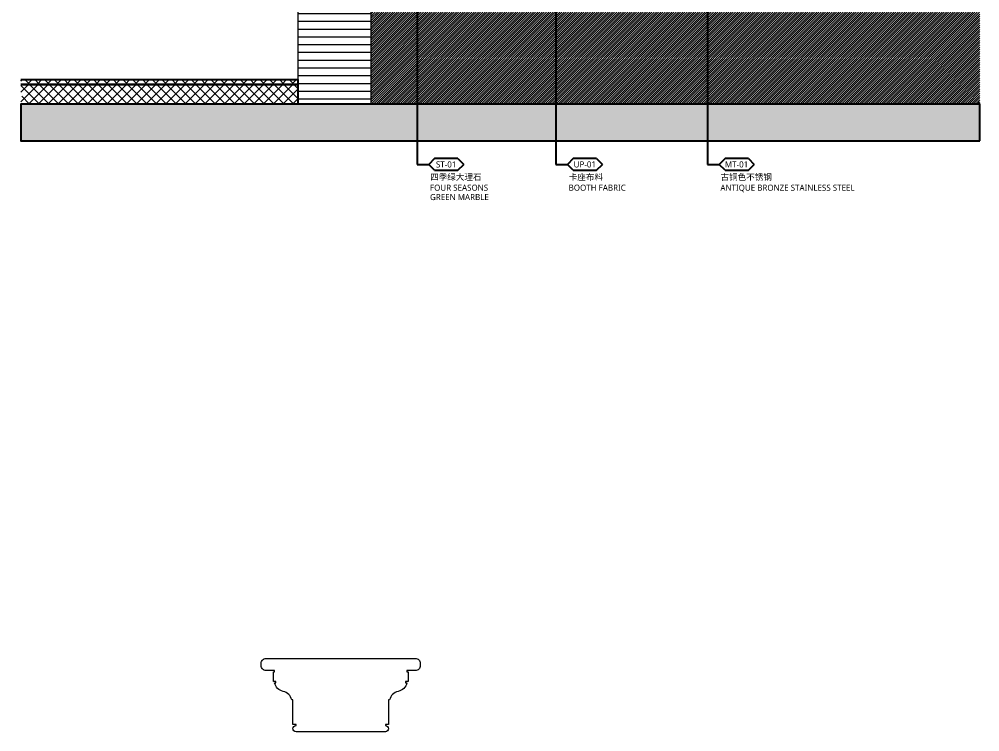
# Model space of a CAD drawing. Header units: millimetres. Extents: x 92928 to 223128, y -11456 to 21098.
# Drawn here: x 184339 to 188265, y -1694 to 1217 of the extents above; entities that cross this region are included whole.
import ezdxf
from ezdxf import colors
from ezdxf.entities.mleader import LeaderData, LeaderLine
from ezdxf.enums import TextEntityAlignment as Align
from ezdxf.math import Vec2, Vec3

# ---------------------------------------------------------------- set-up
doc = ezdxf.new("R2010")
doc.units = ezdxf.units.MM
for name, color, linetype, lineweight in [('_ACM-A-ANNO-DIMS @ 10', 2, 'Continuous', 13), ('_ACM-A-DETL-PATT', 8, 'Continuous', 0), ('_ACM-A-DETL-THIN', 2, 'Continuous', 9), ('_ACM-A-WALL-HACH', 251, 'Continuous', 9), ('I-WALL', 6, 'Continuous', 13)]:
    doc.layers.add(name, color=color, linetype=linetype, lineweight=lineweight)
for name, color, linetype in [('I-DETL-LW02', 2, 'Continuous'), ('WALL TYPE$0$G-ANNO-NOTE-CH', 7, 'Continuous'), ('WALL TYPE$0$I-SECT-LW03', 3, 'Continuous')]:
    doc.layers.add(name, color=color, linetype=linetype)
doc.styles.add('WALL TYPE$0$Aecom Chinese', font='Microsoft YaHei.ttf')

# ---------------------------------------------------------------- blocks, each defined once
blk = doc.blocks.new('WHA12202707')
at = {"transparency": 16777216}
for p, q in [((2.38, 2.38), (0, 0)), ((2.38, -2.38), (0, 0)), ((11.91, 2.38), (2.38, 2.38)), ((11.91, 2.38), (14.29, 0)), ((11.91, -2.38), (14.29, 0)), ((2.38, -2.38), (11.91, -2.38))]:
    blk.add_line(p, q, dxfattribs=at)
at = {"transparency": 16777216, "style": 'WALL TYPE$0$Aecom Chinese'}
blk.add_attdef('英文2', (0.49, -14.58), '', height=2.5, dxfattribs=at)
at = {"layer": 'WALL TYPE$0$G-ANNO-NOTE-CH', "transparency": 16777216, "style": 'WALL TYPE$0$Aecom Chinese'}
blk.add_attdef('编号', text='', height=2.5, dxfattribs=at).set_placement((7.1, 0), align=Align.MIDDLE)
for tag, p in [('中文', (0.54, -5.18)), ('英文', (0.49, -9.51))]:
    blk.add_attdef(tag, text='', height=2.5, dxfattribs=at).set_placement(p, align=Align.MIDDLE_LEFT)

msp = doc.modelspace()

# ---------------------------------------------------------------- hatches: boundary and pattern name
h = msp.add_hatch()
h.set_pattern_fill('0-钢筋混凝土001-DOM', color=250, scale=15, pattern_type=2)
h.set_pattern_definition([(45, (-2644.7, 2690), (-53.03301, 53.03301), []), (50, (-2644.7, 2690), (107.589027, -9.41282), [11.25, -123.75]), (355, (-2644.7, 2690), (-20.8127, 112.82882), [9, -99]), (100.4514, (-2635.73, 2689.22), (86.77641, 103.41593), [9.56103, -105.171317]), (46.1842, (-2644.7, 2720), (160.08616, -24.82785), [16.875, -185.625]), (96.6356, (-2631.36, 2717.93), (140.1994, 146.11768), [14.34154, -157.75695]), (351.1842, (-2644.7, 2720), (140.19929, 146.11779), [13.5, -148.5]), (21, (-2629.7, 2712.5), (89.536058, -60.392834), [11.25, -123.75]), (326, (-2629.7, 2712.5), (36.4973, 108.772507), [9, -99]), (71.4514, (-2622.24, 2707.47), (126.033394, 48.379575), [9.56103, -105.171317]), (37.5, (-2644.7, 2690), (1.823978, 49.934078), [0.75, -97.8, 0.75, -100.5, 0.75, -99.375]), (7.5, (-2644.7, 2690), (39.46043, 59.161757), [0.75, -57.3, 0.75, -95.55, 0.75, -37.875]), (327.5, (-2678.15, 2690), (80.0733654, -3.383231), [0.75, -37.5, 0.75, -117, 0.75, -155.25]), (317.5, (-2693.15, 2690), (87.477925, 15.015747), [0.75, -48.75, 0.75, -77.7, 0.75, -110.25])])
h.paths.add_polyline_path([(184346.1, 870.7), (184346.1, 720.7), (188265.2, 720.7), (188265.2, 870.7)])
at = {"layer": '_ACM-A-DETL-PATT'}
h = msp.add_hatch(dxfattribs=at)
h.set_pattern_fill('ANSI31', color=256, scale=2)
h.set_pattern_definition([(45, (185778.222, 870.7263), (-4.490128, 4.490128), [])])
h.paths.add_polyline_path([(188265.2, 1245.7), (185778.2, 1245.7), (185778.2, 870.7), (188265.2, 870.7)])
h = msp.add_hatch(dxfattribs=at)
h.set_pattern_fill('多孔材料', color=256, scale=10, pattern_type=2)
h.set_pattern_definition([(45, (209199.28, -10067.19), (-20.00002, 20.00002), []), (135, (209199.28, -10067.19), (-20.00002, -20.00002), [])])
h.paths.add_polyline_path([(185478.2, 870.4), (185478.2, 950.7), (184346.1, 950.7), (184346.1, 906.3), (184353, 903.8), (184339.3, 898.8), (184346.1, 896.3), (184346.1, 870.4)])
h = msp.add_hatch(dxfattribs=at)
h.set_pattern_fill('多孔材料', color=256, scale=10, pattern_type=2)
h.set_pattern_definition([(45, (253557.36, -2304.008), (-20.00002, 20.00002), []), (135, (253557.36, -2304.008), (-20.00002, -20.00002), [])])
h.paths.add_polyline_path([(184346.1, 970.7), (184346.1, 950.7), (185478.2, 950.7), (185478.2, 970.7)])
at = {"layer": '_ACM-A-WALL-HACH'}
h = msp.add_hatch(dxfattribs=at)
h.set_pattern_fill('ANSI31', color=256, scale=10, angle=135)
h.set_pattern_definition([(180, (258118.222, -52099.274), (-2e-15, -31.75), [])])
h.paths.add_polyline_path([(185778.2, 870.7), (185778.2, 1920.7), (185478.2, 1920.7), (185478.2, 870.7)])

# ---------------------------------------------------------------- linework, layer by layer
at = {"layer": '_ACM-A-DETL-THIN'}
msp.add_lwpolyline([(185418.2, -1529, -0.300261), (185383.2, -1494), (185388.2, -1494), (185388.2, -1489), (185378.2, -1489), (185378.2, -1449), (185383.2, -1449), (185383.2, -1444), (185348.2, -1444, -0.414214), (185328.2, -1424), (185328.2, -1414, -0.414214), (185348.2, -1394), (185958.3, -1394, -0.414214), (185978.3, -1414), (185978.3, -1424, -0.414214), (185958.3, -1444), (185923.3, -1444), (185923.3, -1449), (185928.3, -1449), (185928.3, -1489), (185918.3, -1489), (185918.3, -1494), (185923.3, -1494, -0.300261), (185888.3, -1529, 0.300261), (185853.3, -1564), (185848.3, -1564), (185848.3, -1664), (185835.8, -1664), (185835.8, -1669, -1), (185835.8, -1694), (185470.7, -1694, -1), (185470.7, -1669), (185470.7, -1664), (185458.2, -1664), (185458.2, -1564), (185453.2, -1564, 0.300261), (185418.2, -1529)], format="xyb", dxfattribs=at)
at = {"layer": 'I-DETL-LW02'}
for points in [[(184346.1, 970.7), (185478.2, 970.7), (185478.2, 950.7), (184346.1, 950.7)], [(184346.1, 950.7), (185478.2, 950.7), (185478.2, 870.4), (184346.1, 870.4)]]:
    msp.add_lwpolyline(points, dxfattribs=at)
at = {"layer": 'I-WALL'}
msp.add_lwpolyline([(185778.2, 870.7), (185778.2, 1920.7), (185478.2, 1920.7), (185478.2, 870.7)], close=True, dxfattribs=at)
at = {"layer": 'WALL TYPE$0$I-SECT-LW03'}
msp.add_lwpolyline([(188265.2, 720.7), (188265.2, 870.7), (184346.1, 870.7), (184346.1, 720.7)], close=True, dxfattribs=at)

# ---------------------------------------------------------------- leaders
at = {"layer": '_ACM-A-ANNO-DIMS @ 10'}
ml = msp.add_multileader_block('Standard', dxfattribs=at)
ml.set_content('WHA12202707', color=256, scale=10)
ml.set_attribute('编号', 'ST-01', width=0)
ml.set_attribute('中文', '四季绿大理石', width=0)
ml.set_attribute('英文', 'FOUR SEASONS ', width=0)
ml.set_attribute('英文2', 'GREEN MARBLE', width=0)
ml.set_leader_properties(color=2)
ml.build(insert=Vec2(0, 0))
ml.multileader.update_dxf_attribs({"text_right_attachment_type": 6, "dogleg_length": 0.36, "arrow_head_size": 20, "scale": 10})
ctx = ml.context
ctx.base_point, ctx.scale, ctx.char_height, ctx.arrow_head_size, ctx.landing_gap_size, ctx.plane_origin = Vec3(186013.3, 624.1), 10, 750, 20, 0.9, Vec3(187803.3, -506.2)
ctx.right_attachment = 6
notes = []
notes.append((ctx, [(0, (1, 1, 0), (185965.9, 624.1), (1, 0), 47.4, [(0, [(185965.9, 1611.7)], 0, [])])]))
ctx.block.insert = Vec3(186013.3, 624.1)
ml = msp.add_multileader_block('Standard', dxfattribs=at)
ml.set_content('WHA12202707', color=256, scale=10)
ml.set_attribute('编号', 'UP-01', width=0)
ml.set_attribute('中文', '卡座布料', width=0)
ml.set_attribute('英文', 'BOOTH FABRIC', width=0)
ml.set_attribute('英文2', '', width=0)
ml.set_leader_properties(color=2)
ml.build(insert=Vec2(0, 0))
ml.multileader.update_dxf_attribs({"text_right_attachment_type": 6, "dogleg_length": 0.36, "arrow_head_size": 20, "scale": 10})
ctx = ml.context
ctx.base_point, ctx.scale, ctx.char_height, ctx.arrow_head_size, ctx.landing_gap_size, ctx.plane_origin = Vec3(186579.9, 624.1), 10, 750, 20, 0.9, Vec3(189041.1, -4267.2)
ctx.right_attachment = 6
notes.append((ctx, [(0, (1, 1, 0), (186532.5, 624.1), (1, 0), 47.4, [(1, [(186532.5, 1382.4)], 0, [])])]))
ctx.block.insert = Vec3(186579.9, 624.1)
ml = msp.add_multileader_block('Standard', dxfattribs=at)
ml.set_content('WHA12202707', color=256, scale=10)
ml.set_attribute('编号', 'MT-01', width=0)
ml.set_attribute('中文', '古铜色不锈钢', width=0)
ml.set_attribute('英文', 'ANTIQUE BRONZE STAINLESS STEEL', width=0)
ml.set_attribute('英文2', '', width=0)
ml.set_leader_properties(color=2)
ml.build(insert=Vec2(0, 0))
ml.multileader.update_dxf_attribs({"text_right_attachment_type": 6, "dogleg_length": 0.36, "arrow_head_size": 20, "scale": 10})
ctx = ml.context
ctx.base_point, ctx.scale, ctx.char_height, ctx.arrow_head_size, ctx.landing_gap_size, ctx.plane_origin = Vec3(187200.2, 624.1), 10, 750, 20, 0.9, Vec3(189661.4, -4400)
ctx.right_attachment = 6
notes.append((ctx, [(0, (1, 1, 0), (187152.8, 624.1), (1, 0), 47.4, [(1, [(187152.8, 1308.9)], 0, [])])]))
ctx.block.insert = Vec3(187200.2, 624.1)
for ctx, leaders in notes:
    for number, flags, end, landing, length, lines in leaders:
        leader = LeaderData()
        leader.index, (leader.has_last_leader_line, leader.has_dogleg_vector, leader.attachment_direction) = number, flags
        leader.last_leader_point, leader.dogleg_vector, leader.dogleg_length = Vec3(end), Vec3(landing), length
        for number, points, colour, breaks in lines:
            line = LeaderLine()
            line.index, line.vertices, line.color, line.breaks = number, Vec3.list(points), colors.encode_raw_color(colour), breaks
            leader.lines.append(line)
        ctx.leaders.append(leader)

doc.saveas('drawing.dxf')
